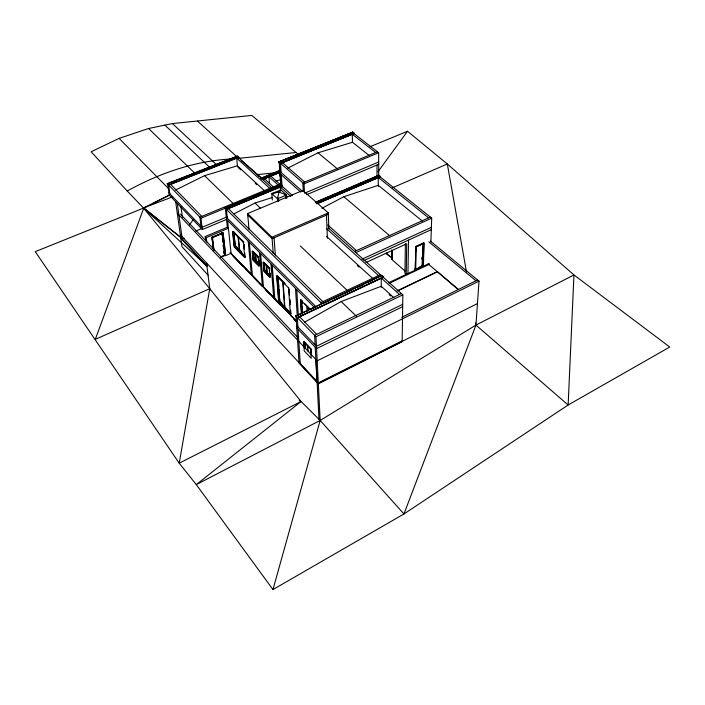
<?xml version="1.0" encoding="UTF-8"?>
<svg xmlns="http://www.w3.org/2000/svg" width="705" height="705" viewBox="0 0 705 705"><rect width="100%" height="100%" fill="white"/><g stroke="black" fill="none" stroke-linecap="round" stroke-linejoin="round"><path stroke-width="1.06" d="M383.59 277.188L381.846 275.329L295.58 316.131L297.237 317.832L383.59 277.188L381.846 275.329M391.68 250.451L391.998 259.255L392.059 250.777M391.777 249.852L391.716 259.387L404.978 270.984M297.924 326.961L297.334 317.523L383.159 277.144L402.846 294.857L402.158 341.705L318.334 383.802L299.017 362.969L296.029 316.184M405.384 243.727L404.917 273.249L406.212 274.395L406.732 243.754L365.957 262.542M407.939 273.575L408.548 240.088M415.377 261.396L415.183 269.848L415.694 269.601L416.25 246.353M415.606 251.879L415.73 246.6L423.837 242.837L423.167 266.067L421.775 265.565M415.404 270.033L415.677 246.389M421.96 259.228L422.013 257.113M422.101 265.838L422.348 257.184M422.656 266.305L423.317 243.075M423.379 266.252L424.058 243.022L415.95 246.785M430.896 241.93L431.698 218.145L378.726 175.73L315.311 202.749M458.259 289.64L437.329 271.61L396.959 290.954M475.937 325.313L479.012 281.128L430.411 241.092M272.967 589.574L320.167 420.453L475.954 325.084L573.958 274.968L669.75 347.027L568.142 404.996L403.956 513.971L272.967 589.574L196.29 484.617L179.211 463.176L35.25 251.65L145.618 207.261M206.891 265.829L143.714 208.275L95.298 339.343L209.755 288.689L301.097 401.506L320.167 420.453L403.956 513.971L475.954 325.084L475.567 322.925M189.486 224.886L193.258 219.555M377.968 171.791L407.516 131.262L447.305 163.983L573.958 274.968L568.142 404.996L475.954 325.084M286.785 198.22L286.574 195.021L280.898 189.883L279.039 192.06L277.479 198.819L277.629 200.96M304.569 322.185L341.158 301.546L381.264 286.248L393.883 297.739M321.965 208.248L343.873 196.695L378.277 185.318L422.401 221.088M320.167 420.453L196.29 484.617L301.097 401.506L179.211 463.176L209.755 288.689L143.714 208.275M233.866 213.897L255.007 203.04L272.562 197.426M287.728 168.151L318.008 152.809L352.447 142.278L368.838 155.188M153.258 203.401L169.491 195.206M402.167 340.815L318.29 382.912L298.964 362.088M477.452 303.573L318.316 383.476L180.304 234.668M206.865 265.618L180.674 237.312L143.653 207.869L169.447 194.95M298.515 154.545L251.817 115.426L172.434 123.56L148.552 128.504L119.119 138.383L91.139 151.751L127.217 191.002C159.515 173.21 195.215 160.652 232.289 158.925M175.448 190.077L204.556 175.66L237.409 165.798L264.727 191.02M401.727 317.32L477.646 280M479.012 281.128L317.188 360.81L177.29 213.227M402.678 306.649L316.58 348.596L296.779 327.957M402.714 304.304L316.466 346.243L296.629 325.613M401.418 293.571L314.633 335.342L315.109 344.833M320.176 420.682L315.99 336.743L402.846 294.857M397.946 290.751L437.312 271.883M389.486 283.19L429.16 264.375M419.123 267.248L421.105 266.305M415.457 269.389L422.41 266.102L423.053 243.375L415.994 246.653M388.499 282.784L429.213 263.494M383.59 276.898L297.237 317.832M320.978 304.666L320.89 302.577L380.409 274.668M295.58 316.131L320.37 304.489M322.352 303.555L381.846 275.62M297.017 315.717L299.969 314.324M310.808 309.239L314.756 307.38M322.643 303.679L329.543 300.436M333.13 298.753L343.062 294.091M345.045 293.157L352.209 289.79M357.135 287.481L363.049 284.697M367.878 282.432L371.923 280.537M416.241 246.865L423.3 243.586M392.438 258.541L386.111 253.553M386.833 253.218L385.318 253.421M362.009 259.167L431.389 227.345M363.93 260.594L431.31 229.627M354.589 251.438L430.341 217.052M355.893 252.61L431.698 218.145M290.848 313.487L279.788 302.057L278.008 276.298M265.697 270.323L264.445 270.879L269.874 276.395M265.741 270.826L264.49 271.381L263.732 262.419M257.281 261.802L256.038 262.348L255.325 254.417M257.616 262.137L256.373 262.683L255.668 254.761M254.805 259.29L253.571 259.837L258.858 265.212M392.236 187.874L447.305 163.983L466.534 272.104M224.269 254.981L225.503 255.466L222.965 232.641L212.452 237.083L214.003 250.143M328.283 212.884L302.868 190.421L247.578 213.58L272.007 237.232L328.283 212.884L328.882 229.037M241.075 251.297L239.859 251.817L238.405 237.382M328.336 214.294L272.112 238.66L247.711 214.99M235.911 246.027L234.703 246.547L244.758 256.832M220.612 256.937L223.547 255.668M220.85 257.193L224.772 255.501L222.278 233.179M315.99 202.256L378.788 175.501L380.339 176.744L317.338 203.648M317.32 203.357L380.339 176.744M316.492 203.798L379.951 176.708M315.981 201.974L378.788 175.219L380.339 176.462M212.513 237.585L222.472 233.373L221.775 232.659M378.691 162.027L304.516 193.205L304.022 183.838L278.969 161.947L352.87 132.161L354.368 133.324L280.414 163.489L278.969 161.947M205.19 236.554L227.354 227.23L228.402 228.288L206.23 237.638L205.19 236.554L205.737 240.951M306.666 194.677L378.7 164.327M304.022 183.838L378.664 152.756L378.726 176.259M227.151 216.832L202.071 227.283L168.944 192.835M195.796 231.055L201.859 228.473M167.658 183.943L169.262 195.038L202.353 229.53L226.737 219.343M184.252 238.193L182.269 239.021L177.281 203.393M280.898 189.883L271.839 193.637L272.315 200.044M377.422 151.795L302.833 182.798L303.282 191.125M280.537 183.899L199.903 217.158L201.04 226.208M280.863 184.128L281.233 183.564M281.022 184.675L282.441 186.217L226.261 209.456L224.913 208.125L281.63 184.648M224.913 208.125L280.035 185.371M281.515 184.701L280.705 184.754M167.244 183.635L168.504 185.159L238.775 157.418L237.462 155.972L167.244 183.635L200.943 218.224L246.547 199.392M248.407 198.625L280.643 185.309M282.423 185.935L226.261 209.456M281.11 178.858L280.308 178.911L280.854 177.977L280.308 178.911M280.96 179.616L280.414 180.542L281.224 180.489M281.18 179.81L280.581 180.057L280.528 179.237M280.414 180.542L281.013 180.304M280.74 182.366L280.484 181.493L281.075 181.256M280.528 182.172L281.119 181.934M280.643 183.802L281.189 182.886M370.019 146.728L407.516 131.262M280.846 174.884L280.035 174.937L280.299 175.818L280.846 174.884L280.246 175.131L280.193 174.302M280.079 175.624L280.89 175.571M281.004 177.219L280.193 177.263L280.149 176.585L280.951 176.532L280.361 176.779L280.308 175.95M281.066 178.171L280.475 178.418L280.414 177.598M280.29 169.738L279.691 169.984L279.955 170.866M280.511 169.931L279.911 170.178L279.85 169.341M280.238 170.222L261.026 178.33L262.383 179.572L280.625 172.135M261.026 178.33L280.334 170.434M261.405 178.365L270.332 174.734M272.315 173.924L275.294 172.716M278.263 171.5L280.246 170.698M280.405 171.394L279.806 171.641L280.07 172.522M280.608 171.861L262.383 179.572M262.48 179.343L280.449 172.082M280.519 173.051L279.92 173.289L280.185 174.17M280.167 164.944C278.449 165.569 280.625 164.001 280.211 165.64L279.612 165.878M279.621 166.019L280.211 165.64M279.462 166.662C280.255 165.745 279.497 168.883 280.061 166.415M279.515 167.358L280.114 167.111M279.577 168.328L280.176 168.081L279.629 169.015L279.577 168.328L280.396 168.275M280.44 168.962L279.629 169.015M279.77 162.106L279.171 162.353L279.127 161.78L352.562 132.179L354.377 133.606M279.127 161.78L352.791 132.364L285.067 159.788M278.995 162.238L283.04 160.608M280.405 161.859L283.463 160.625M289.579 158.158L297.29 155.038M297.739 154.871L300.797 153.637M302.842 152.809L313.038 148.702M315.073 147.874L320.176 145.82M323.331 144.807L320.581 145.345M327.314 142.939L332.416 140.885M334.452 140.066L337.51 138.832M339.554 138.004L352.808 132.663L378.664 152.756M279.453 163.516L279.18 162.485L281.277 161.639M354.368 133.324L280.414 163.489M353.989 133.58L280.511 163.26L281.136 172.513M280.105 163.965L279.497 164.212L279.233 163.322M167.288 183.908L237.488 156.246L238.775 157.418M171.703 182.348L176.752 180.357M178.779 179.563L192.923 173.985M194.95 173.192L200 171.2M202.018 170.399L216.171 164.829M218.189 164.027L223.247 162.035M225.265 161.242L237.391 156.457L272.641 188.614M238.748 157.144L168.504 185.159M143.653 207.869L172.434 196.924M145.75 207.393L143.697 208.169L180.683 237.365M275.937 181.097L281.031 179.502M239.726 158.228L295.977 152.518M274.932 172.848L257.519 174.584L241.11 160.458M351.487 132.884L351.381 133.492L351.257 132.707M375.703 152.509L352.288 134.267L352.456 142.401M345.811 135.175L345.714 135.51M343.141 136.25L342.93 136.638M343.027 136.294L342.815 136.682M340.224 137.422L340.021 137.81M337.536 138.506L337.334 138.894M337.422 138.55L337.439 139.114M334.619 139.687L334.408 140.075M428.596 217.845L378.25 177.431L378.277 186.437M331.799 140.824L331.932 141.344M261.784 178.057L257.528 174.637L258.717 176.488M329.094 141.916L328.891 142.295M326.151 143.097L325.948 143.485M323.428 144.199L323.225 144.578M323.313 144.243L323.11 144.631M320.467 145.389L320.273 145.776M317.62 146.534L317.417 146.922M428.807 241.841L475.998 280.81M318.008 152.809L337.457 168.927M308.808 149.812L308.949 150.332M306.27 151.117L306.076 151.496M303.273 152.324L303.079 152.703M300.163 153.302L300.409 154.06L300.277 153.258M428.094 263.917L458.276 289.367M297.598 154.606L297.413 154.994M343.873 196.695L389.715 235.761M291.667 157.004L291.597 157.338M288.865 158.131L288.68 158.51M414.831 268.852L415.694 269.601M285.604 159.171L285.86 159.929M282.89 160.537L282.828 160.872M386.516 253.368L390.217 256.602M282.308 162.529L304.666 182.04M280.07 161.674L279.894 162.062M279.515 164.353L279.559 165.049M279.673 166.715L279.409 165.825M279.735 167.684L279.788 168.38M279.964 171.007L280.026 171.826M280.017 171.518L302.886 191.76M280.079 172.654L280.132 173.483M280.176 173.818L300.744 192.077M216.109 164.309L172.434 123.56M280.643 180.868L280.687 181.555M280.749 182.507L280.801 183.185M327.843 224.93L356.448 250.592M280.907 184.807L280.652 183.943M270.72 175.986L292.628 195.69M328.389 227.865L381.784 275.902M278.07 184.922L268.957 176.699L269.486 183.644M290.839 196.439L280.282 186.922L280.555 190.905M326.556 228.676L378.514 275.558M399.497 294.496L381.264 278.034L381.264 287.42M197.532 121.145L238.643 158.343M209.711 167.376L164.899 125.12M279.947 190.271L280.546 190.817M285.023 194.871L285.622 195.417L285.833 198.625M264.252 178.621L273.329 186.878M326.424 236.307L372.839 278.572M357.382 265.635L359.012 267.125M389.142 294.602L390.72 296.038M269.759 188.35L236.668 158.079L237.514 166.891M272.791 193.24L273.381 193.787M277.84 197.876L278.44 198.422L278.66 201.63M238.325 167.631L240.731 169.861M255.184 183.221L256.787 184.71M195.065 173.439L148.552 128.504M255.007 203.04L260.568 208.31M300.295 245.966L347.97 291.147M341.158 301.546L356.589 316.439M204.556 175.66L233.575 203.895M168.671 188.72L119.119 138.383M228.226 208.451L322.872 301.643M224.886 207.843L320.89 302.577M226.279 217.202L316.404 307.107M226.517 219.44L315.056 307.97M243.842 242.141L233.699 231.936L235.188 246.336L245.252 256.62M258.664 257.061L253.342 251.703L254.064 259.616L259.361 264.992M269.733 268.2L264.278 262.709L264.948 270.658L270.376 276.166L270.138 273.179M277.858 276.369L284.608 283.163M240.396 238.933L232.835 231.319L234.439 246.715L245.129 257.651M241.85 240.396L243.63 242.185M258.462 257.113L252.46 251.077L253.28 259.995L259.246 266.049M285.56 284.388L276.959 275.726L278.977 302.419L290.742 314.589L290.451 310.297M304.895 303.846L310.085 309.072M243.348 242.353L232.527 231.451L234.131 246.838L244.829 257.783L243.295 241.85M258.162 257.272L252.152 251.209L252.972 260.127L258.929 266.19L258.118 256.77M269.231 268.42L263.08 262.216L263.837 271.178L269.953 277.391L269.195 267.918M288.601 287.922L276.642 275.875L278.669 302.56M310.138 309.61L300.489 299.889L301.326 313.884M257.078 261.59L259.343 263.89M254.214 259.555L258.753 264.155M265.776 271.284L270.526 276.104M236.633 246.759L241.665 251.896M242.52 253.615L235.329 246.274L234.589 239.074M170.46 184.208L201.789 216.373M299.369 316.563L316.686 334.355M295.562 315.831L315.99 336.743M282.009 303.238L280.528 301.714L279.286 302.286L290.345 313.725M290.998 313.417L279.938 301.987L279.691 298.779M230.799 253.024L296.197 320.704M230.068 252.505L296.144 320.907M230.861 253.562L280.22 304.666M290.848 315.673L292.363 317.25M293.879 318.819L296.162 321.18M233.17 256.241L243.04 266.464M246.08 269.61L249.87 273.54M253.668 277.47L262.022 286.124M265.811 290.055L269.61 293.985M273.408 297.915L280.238 304.992M293.906 319.154L296.179 321.506M212.082 237.127L213.835 250.152M127.217 191.002L143.705 208.222M310.711 349.072L303.696 341.714L304.243 350.914L311.205 358.29L310.649 348.49M180.498 214.135L298.1 337.818M180.797 238.149L206.97 266.472M208.054 275.144L182.005 246.715L175.66 201.709M299.14 400.176L300.594 401.815M168.618 184.93L169.896 193.831M180.929 206.477L182.419 217.272M200.943 218.224L202.353 229.53M206.53 262.947L209.949 290.275M206.23 237.638L206.768 242.035M211.897 237.321L213.456 250.381M213.5 249.473L212.073 237.497L223.141 232.826L225.67 255.651L231.081 253.315L227.574 220.498M222.419 232.879L224.957 255.704M222.031 232.923L222.269 235.047M222.63 238.237L222.983 241.427M223.335 244.617L223.696 247.807M224.049 250.998L224.41 254.188M221.846 233.249L222.084 235.426M222.445 238.687L222.815 241.947M223.177 245.208L223.423 247.376M223.908 251.72L224.155 253.897M225.3 208.169L227.459 228.182M226.367 209.218L227.336 218.25M233.84 231.875L234.377 237.012M233.152 231.645L234.756 247.032M238.087 237.056L239.541 251.491M243.824 244.247L244.327 249.403M244.626 252.496L245.032 256.62M244.045 244.212L244.247 246.274M248.186 241.101L251.297 274.236M247.578 213.58L249.068 229.654M249.297 242.22L252.39 275.364M253.58 252.628L254.126 258.568M252.795 251.412L253.615 260.33M258.92 260.03L259.096 262.013M258.717 260.092L259.07 264.067M260.586 253.509L263.458 286.82M259.449 252.364L262.339 285.657M266.666 265.838L267.327 273.804M266.323 265.494L266.983 273.452M269.698 270.262L269.539 268.261L263.388 262.075L264.146 271.037L270.262 277.25L269.945 273.258M271.011 263.926L273.663 297.387M272.007 237.232L273.258 253.492M272.183 265.098L274.809 298.576M269.733 174.787L271.099 176.021M277.312 276.087L279.321 302.78M274.051 237.814L275.417 255.827M278.246 279.515L278.81 287.005M278.969 289.147L279.532 296.638M283.119 282.405L284.961 308.156M282.758 282.044L284.608 307.785M289.253 289.843L289.394 291.993M289.905 299.51L290.125 302.736M290.627 310.262L290.777 312.412M281.286 174.805L282.123 187.16M288.997 288.847L289.429 295.28M289.72 299.572L290.09 304.93M288.556 287.411L290.425 314.73M279.347 161.965L281.013 186.164M279.347 164.996L279.4 165.693M285.974 159.876L285.719 159.119L285.64 159.735M296.752 289.658L298.312 314.844M295.51 288.424L297.228 315.743M298.074 329.305L300.224 363.445M301.881 300.321L302.075 303.555M302.26 306.798L302.648 313.276M304.428 341.969L304.727 347.08M301.731 300.392L302.489 313.346M304.393 347.688L304.031 341.555L311.046 348.913L311.266 353.002M301.185 300.11L301.951 313.038M300.806 299.74L301.643 313.734M294.611 156.395L294.478 155.594L294.39 156.21M305.212 343.168L305.45 347.248M305.054 343.247L305.353 348.349M306.922 306.375L307.16 310.702M307.75 345.943L308.041 351.055M307.362 345.529L307.644 350.641M307.301 306.754L307.539 311.081M303.414 152.844L303.168 152.095L303.3 152.888M315.946 359.497L318.986 419.343M315.232 347.186L316.977 381.502M312.042 149.363L311.795 148.614L311.707 149.231M317.761 147.054L317.514 146.305L317.647 147.107M326.168 143.67L326.036 142.868L326.283 143.617M326.477 215.096L327.376 238.272M334.752 140.207L334.505 139.458L334.523 140.022M340.242 137.986L340.118 137.202L340.127 137.766M348.719 134.567L348.481 133.827L348.385 134.435M352.87 132.161L352.8 132.919L352.562 132.179M376.981 165.049L377.025 176.981M286.574 195.021L277.479 198.819L271.839 193.637L279.039 192.06L286.574 195.021"/></g></svg>
